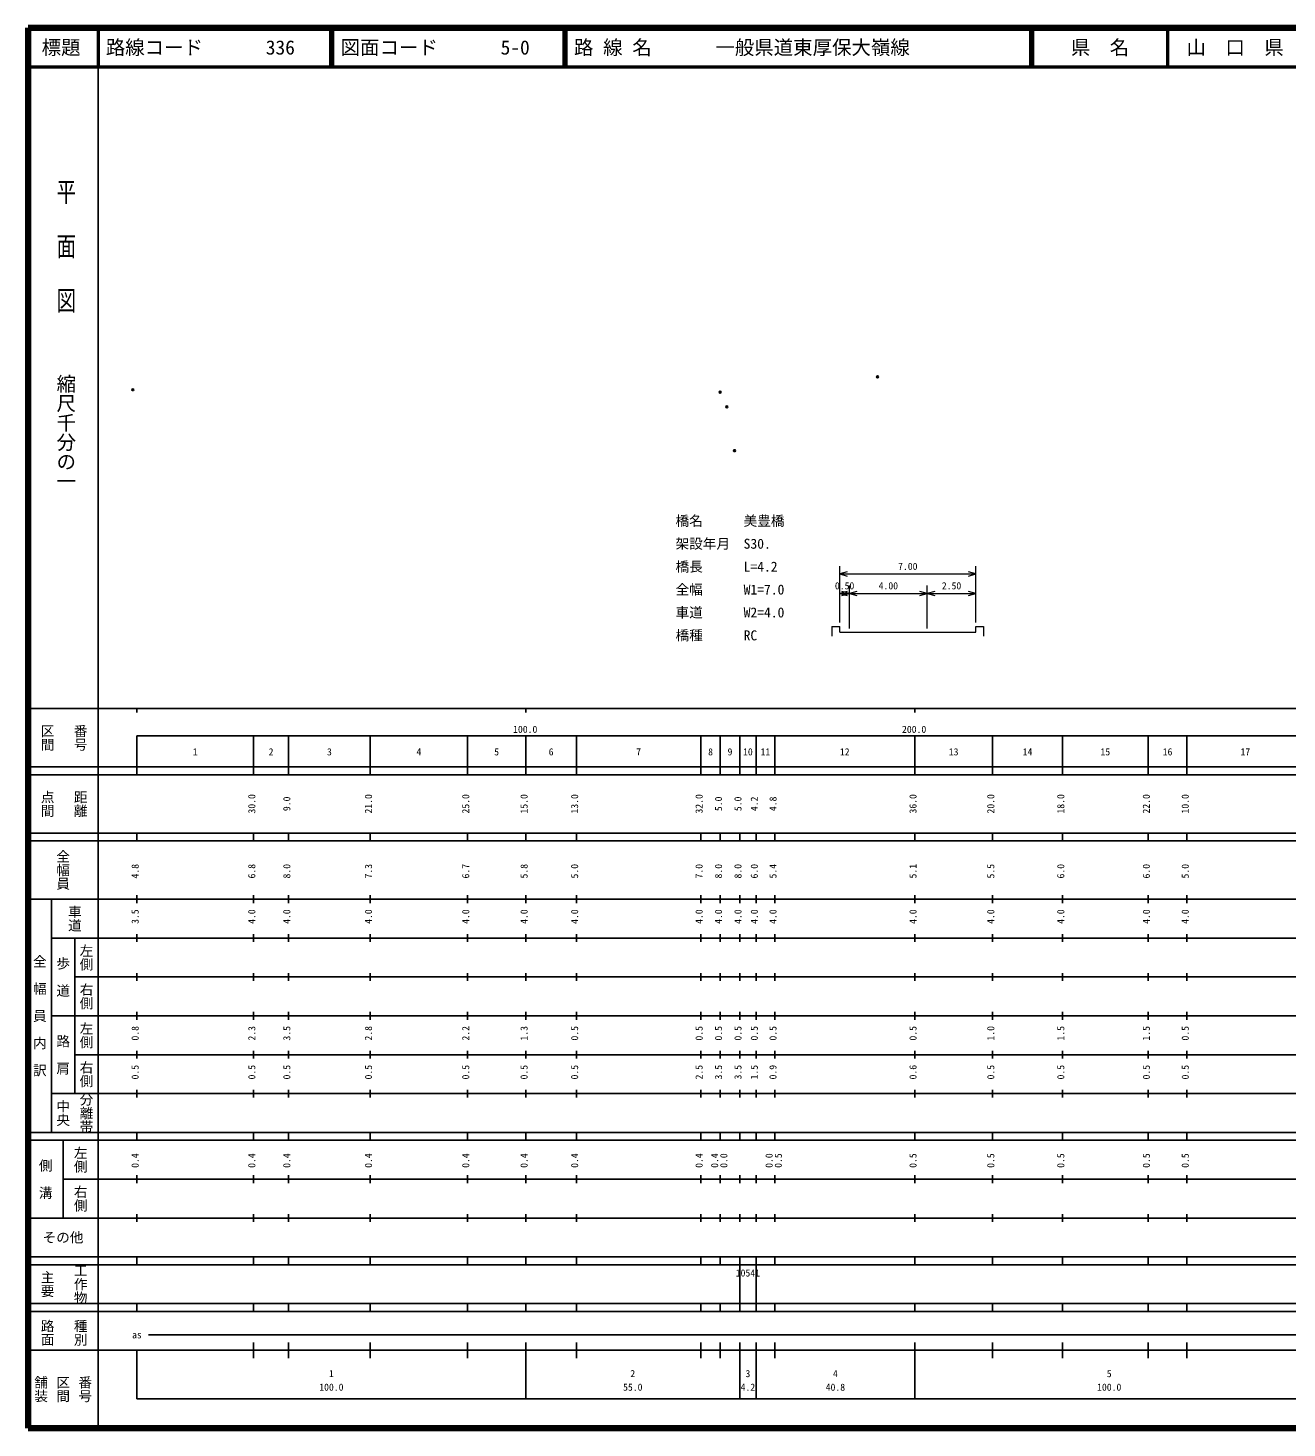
# Model space of a CAD drawing. Units: millimetres on the paper, with parts at other scales. Extents: x 40 to 680, y 20 to 380.
# Drawn here: x 40 to 363.7, y 20 to 380 of the extents above; entities that cross this region are included whole.
import ezdxf
from ezdxf.enums import TextEntityAlignment as Align

# ---------------------------------------------------------------- set-up
doc = ezdxf.new("R2010")
doc.units = ezdxf.units.MM
doc.header["$PDMODE"] = 32
doc.header["$PDSIZE"] = 0.5
doc.layers.add('S-OTRS', color=6, linetype='Continuous')
doc.layers.add('S-TTL-TXT', color=7, linetype='Continuous')
for name, color, linetype, lineweight in [('S-STR-HTXT', 7, 'Continuous', 13), ('S-TTL', 2, 'Continuous', 140), ('S-TTL-BAND', 7, 'Continuous', 25), ('S-TTL-LINE', 7, 'Continuous', 50)]:
    doc.layers.add(name, color=color, linetype=linetype, lineweight=lineweight)
doc.styles.add('@ＭＳ ゴシック', font='')
doc.styles.add('ＭＳ ゴシック', font='')
doc.styles.get('@ＭＳ ゴシック').set_extended_font_data('@MS Gothic')
doc.styles.get('ＭＳ ゴシック').set_extended_font_data('MS Gothic')

msp = doc.modelspace()

# ---------------------------------------------------------------- linework, layer by layer
at = {"layer": 'S-OTRS'}
for p in [(258.438, 290.276), (66.929, 286.993), (217.951, 286.38), (219.654, 282.596), (221.68, 271.317)]:
    msp.add_point(p, dxfattribs=at)
at = {"layer": 'S-STR-HTXT'}
for p, q in [((248.712, 227.102), (248.712, 241.602)), ((283.712, 227.102), (283.712, 241.602)), ((250.644, 240.119), (248.712, 239.602)), ((248.712, 239.602), (283.712, 239.602)), ((248.712, 239.602), (250.644, 239.084)), ((283.712, 239.602), (281.78, 240.119)), ((281.78, 239.084), (283.712, 239.602)), ((250.644, 235.119), (248.712, 234.602)), ((248.712, 234.602), (251.212, 234.602)), ((248.712, 234.602), (250.644, 234.084)), ((251.212, 234.602), (249.28, 235.119)), ((249.28, 234.084), (251.212, 234.602)), ((251.212, 225.602), (251.212, 236.602)), ((253.144, 235.119), (251.212, 234.602)), ((251.212, 234.602), (271.212, 234.602)), ((251.212, 234.602), (253.144, 234.084)), ((271.212, 234.602), (269.28, 235.119)), ((269.28, 234.084), (271.212, 234.602)), ((271.212, 225.602), (271.212, 236.602)), ((273.144, 235.119), (271.212, 234.602)), ((271.212, 234.602), (283.712, 234.602)), ((271.212, 234.602), (273.144, 234.084)), ((283.712, 234.602), (281.78, 235.119)), ((281.78, 234.084), (283.712, 234.602)), ((246.712, 226.102), (248.712, 226.102)), ((246.712, 226.102), (246.712, 223.602)), ((248.712, 224.602), (248.712, 226.102)), ((248.712, 224.602), (251.212, 224.602)), ((251.212, 224.602), (271.212, 224.602)), ((271.212, 224.602), (283.712, 224.602)), ((283.712, 224.602), (283.712, 226.102)), ((283.712, 226.102), (285.712, 226.102)), ((285.712, 226.102), (285.712, 223.602))]:
    msp.add_line(p, q, dxfattribs=at)
at = {"layer": 'S-TTL'}
for p, q in [((40, 380), (40, 20)), ((680, 380), (40, 380)), ((40, 20), (680, 20))]:
    msp.add_line(p, q, dxfattribs=at)
at = {"layer": 'S-TTL-BAND'}
for p, q in [((58, 370), (58, 20)), ((40, 205), (579, 205)), ((68, 205), (68, 204)), ((168, 205), (168, 204)), ((268, 205), (268, 204)), ((68, 198), (579, 198)), ((68, 198), (68, 188)), ((98, 188), (98, 198)), ((107, 188), (107, 198)), ((128, 188), (128, 198)), ((153, 188), (153, 198)), ((168, 188), (168, 198)), ((181, 188), (181, 198)), ((213, 188), (213, 198)), ((218, 188), (218, 198)), ((223, 188), (223, 198)), ((227.2, 188), (227.2, 198)), ((232, 188), (232, 198)), ((268, 188), (268, 198)), ((288, 188), (288, 198)), ((306, 188), (306, 198)), ((328, 188), (328, 198)), ((338, 188), (338, 198)), ((40, 190), (579, 190)), ((40, 188), (579, 188)), ((40, 173), (579, 173)), ((68, 171), (68, 173)), ((98, 171), (98, 173)), ((107, 171), (107, 173)), ((128, 171), (128, 173)), ((153, 171), (153, 173)), ((168, 171), (168, 173)), ((181, 171), (181, 173)), ((213, 171), (213, 173)), ((218, 171), (218, 173)), ((223, 171), (223, 173)), ((227.2, 171), (227.2, 173)), ((232, 171), (232, 173)), ((268, 171), (268, 173)), ((288, 171), (288, 173)), ((306, 171), (306, 173)), ((328, 171), (328, 173)), ((338, 171), (338, 173)), ((40, 171), (579, 171)), ((40, 156), (579, 156)), ((46, 96), (46, 156)), ((68, 155), (68, 157)), ((98, 155), (98, 157)), ((107, 155), (107, 157)), ((128, 155), (128, 157)), ((153, 155), (153, 157)), ((168, 155), (168, 157)), ((181, 155), (181, 157)), ((213, 155), (213, 157)), ((218, 155), (218, 157)), ((223, 155), (223, 157)), ((227.2, 155), (227.2, 157)), ((232, 155), (232, 157)), ((268, 155), (268, 157)), ((288, 155), (288, 157)), ((306, 155), (306, 157)), ((328, 155), (328, 157)), ((338, 155), (338, 157)), ((46, 146), (579, 146)), ((52, 146), (52, 106)), ((68, 145), (68, 147)), ((98, 145), (98, 147)), ((107, 145), (107, 147)), ((128, 145), (128, 147)), ((153, 145), (153, 147)), ((168, 145), (168, 147)), ((181, 145), (181, 147)), ((213, 145), (213, 147)), ((218, 145), (218, 147)), ((223, 145), (223, 147)), ((227.2, 145), (227.2, 147)), ((232, 145), (232, 147)), ((268, 145), (268, 147)), ((288, 145), (288, 147)), ((306, 145), (306, 147)), ((328, 145), (328, 147)), ((338, 145), (338, 147)), ((68, 135), (68, 137)), ((98, 135), (98, 137)), ((107, 135), (107, 137)), ((128, 135), (128, 137)), ((153, 135), (153, 137)), ((168, 135), (168, 137)), ((181, 135), (181, 137)), ((213, 135), (213, 137)), ((218, 135), (218, 137)), ((223, 135), (223, 137)), ((227.2, 135), (227.2, 137)), ((232, 135), (232, 137)), ((268, 135), (268, 137)), ((288, 135), (288, 137)), ((306, 135), (306, 137)), ((328, 135), (328, 137)), ((338, 135), (338, 137)), ((52, 136), (579, 136)), ((46, 126), (579, 126)), ((68, 125), (68, 127)), ((98, 125), (98, 127)), ((107, 125), (107, 127)), ((128, 125), (128, 127)), ((153, 125), (153, 127)), ((168, 125), (168, 127)), ((181, 125), (181, 127)), ((213, 125), (213, 127)), ((218, 125), (218, 127)), ((223, 125), (223, 127)), ((227.2, 125), (227.2, 127)), ((232, 125), (232, 127)), ((268, 125), (268, 127)), ((288, 125), (288, 127)), ((306, 125), (306, 127)), ((328, 125), (328, 127)), ((338, 125), (338, 127)), ((52, 116), (579, 116)), ((68, 115), (68, 117)), ((98, 115), (98, 117)), ((107, 115), (107, 117)), ((128, 115), (128, 117)), ((153, 115), (153, 117)), ((168, 115), (168, 117)), ((181, 115), (181, 117)), ((213, 115), (213, 117)), ((218, 115), (218, 117)), ((223, 115), (223, 117)), ((227.2, 115), (227.2, 117)), ((232, 115), (232, 117)), ((268, 115), (268, 117)), ((288, 115), (288, 117)), ((306, 115), (306, 117)), ((328, 115), (328, 117)), ((338, 115), (338, 117)), ((46, 106), (579, 106)), ((68, 105), (68, 107)), ((98, 105), (98, 107)), ((107, 105), (107, 107)), ((128, 105), (128, 107)), ((153, 105), (153, 107)), ((168, 105), (168, 107)), ((181, 105), (181, 107)), ((213, 105), (213, 107)), ((218, 105), (218, 107)), ((223, 105), (223, 107)), ((227.2, 105), (227.2, 107)), ((232, 105), (232, 107)), ((268, 105), (268, 107)), ((288, 105), (288, 107)), ((306, 105), (306, 107)), ((328, 105), (328, 107)), ((338, 105), (338, 107)), ((40, 96), (579, 96)), ((40, 94), (579, 94)), ((49, 94), (49, 74)), ((68, 94), (68, 96)), ((98, 94), (98, 96)), ((107, 94), (107, 96)), ((128, 94), (128, 96)), ((153, 94), (153, 96)), ((168, 94), (168, 96)), ((181, 94), (181, 96)), ((213, 94), (213, 96)), ((218, 94), (218, 96)), ((223, 94), (223, 96)), ((227.2, 94), (227.2, 96)), ((232, 94), (232, 96)), ((268, 94), (268, 96)), ((288, 94), (288, 96)), ((306, 94), (306, 96)), ((328, 94), (328, 96)), ((338, 94), (338, 96)), ((49, 84), (579, 84)), ((68, 83), (68, 85)), ((98, 83), (98, 85)), ((107, 83), (107, 85)), ((128, 83), (128, 85)), ((153, 83), (153, 85)), ((168, 83), (168, 85)), ((181, 83), (181, 85)), ((213, 83), (213, 85)), ((218, 83), (218, 85)), ((223, 83), (223, 85)), ((227.2, 83), (227.2, 85)), ((232, 83), (232, 85)), ((268, 83), (268, 85)), ((288, 83), (288, 85)), ((306, 83), (306, 85)), ((328, 83), (328, 85)), ((338, 83), (338, 85)), ((40, 74), (579, 74)), ((68, 73), (68, 75)), ((98, 73), (98, 75)), ((107, 73), (107, 75)), ((128, 73), (128, 75)), ((153, 73), (153, 75)), ((168, 73), (168, 75)), ((181, 73), (181, 75)), ((213, 73), (213, 75)), ((218, 73), (218, 75)), ((223, 73), (223, 75)), ((227.2, 73), (227.2, 75)), ((232, 73), (232, 75)), ((268, 73), (268, 75)), ((288, 73), (288, 75)), ((306, 73), (306, 75)), ((328, 73), (328, 75)), ((338, 73), (338, 75)), ((40, 64), (579, 64)), ((40, 62), (579, 62)), ((68, 62), (68, 64)), ((98, 62), (98, 64)), ((107, 62), (107, 64)), ((128, 62), (128, 64)), ((153, 62), (153, 64)), ((168, 62), (168, 64)), ((181, 62), (181, 64)), ((213, 62), (213, 64)), ((218, 62), (218, 64)), ((223, 62), (223, 64)), ((223, 52), (223, 62)), ((227.2, 62), (227.2, 64)), ((227.2, 52), (227.2, 62)), ((232, 62), (232, 64)), ((268, 62), (268, 64)), ((288, 62), (288, 64)), ((306, 62), (306, 64)), ((328, 62), (328, 64)), ((338, 62), (338, 64)), ((40, 52), (579, 52)), ((68, 50), (68, 52)), ((98, 50), (98, 52)), ((107, 50), (107, 52)), ((128, 50), (128, 52)), ((153, 50), (153, 52)), ((168, 50), (168, 52)), ((181, 50), (181, 52)), ((213, 50), (213, 52)), ((218, 50), (218, 52)), ((223, 50), (223, 52)), ((227.2, 50), (227.2, 52)), ((232, 50), (232, 52)), ((268, 50), (268, 52)), ((288, 50), (288, 52)), ((306, 50), (306, 52)), ((328, 50), (328, 52)), ((338, 50), (338, 52)), ((40, 50), (579, 50)), ((71, 44), (565, 44)), ((40, 40), (579, 40)), ((68, 40), (68, 27.5)), ((98, 38), (98, 42)), ((107, 38), (107, 42)), ((128, 38), (128, 42)), ((153, 38), (153, 42)), ((168, 27.5), (168, 42)), ((181, 38), (181, 42)), ((213, 38), (213, 42)), ((218, 38), (218, 42)), ((223, 27.5), (223, 42)), ((227.2, 27.5), (227.2, 42)), ((232, 38), (232, 42)), ((268, 27.5), (268, 42)), ((288, 38), (288, 42)), ((306, 38), (306, 42)), ((328, 38), (328, 42)), ((338, 38), (338, 42)), ((68, 27.5), (579, 27.5))]:
    msp.add_line(p, q, dxfattribs=at)
at = {"layer": 'S-TTL-LINE'}
for p, q in [((58, 380), (58, 370)), ((117.75, 380), (117.75, 370)), ((118.25, 380), (118.25, 370)), ((177.75, 380), (177.75, 370)), ((178.25, 380), (178.25, 370)), ((297.75, 380), (297.75, 370)), ((298.25, 380), (298.25, 370)), ((333, 380), (333, 370)), ((40, 370), (680, 370))]:
    msp.add_line(p, q, dxfattribs=at)

# ---------------------------------------------------------------- texts
at = {"layer": 'S-STR-HTXT', "style": 'ＭＳ ゴシック'}
for s, p in [('橋名\u3000\u3000\u3000美豊橋', (206.503, 251.224)), ('架設年月\u3000S30.', (206.503, 245.333)), ('橋長\u3000\u3000\u3000L=4.2', (206.503, 239.442)), ('全幅\u3000\u3000\u3000W1=7.0', (206.503, 233.551)), ('車道\u3000\u3000\u3000W2=4.0', (206.503, 227.659)), ('橋種\u3000\u3000\u3000RC', (206.503, 221.768))]:
    msp.add_text(s, height=2.566, dxfattribs=at).set_placement(p, align=Align.BOTTOM_LEFT)
for s, p in [('7.00', (266.212, 240.102)), ('0.50', (249.962, 235.102)), ('4.00', (261.212, 235.102)), ('2.50', (277.462, 235.102))]:
    msp.add_text(s, height=1.833, dxfattribs=at).set_placement(p, align=Align.BOTTOM_CENTER)
at = {"layer": 'S-TTL-BAND', "style": '@ＭＳ ゴシック', "width": 1.4}
msp.add_text('平  面  図', height=3.666, rotation=270, dxfattribs=at).set_placement((49.777, 306.475), align=Align.MIDDLE_RIGHT)
at = {"layer": 'S-TTL-BAND', "style": '@ＭＳ ゴシック'}
msp.add_text('縮尺千分の一', height=3.666, rotation=270, dxfattribs=at).set_placement((49.777, 261.03), align=Align.MIDDLE_RIGHT)
for s, p in [('区間', (45, 197.5)), ('番号', (53.5, 197.5)), ('点間', (45, 180.5)), ('距離', (53.5, 180.5)), ('全幅員', (49, 163.5)), ('車道', (52, 151)), ('左側', (55, 141)), ('全\u3000幅\u3000員\u3000内\u3000訳', (43, 126)), ('歩\u3000道', (49, 136)), ('右側', (55, 131)), ('左側', (55, 121)), ('路\u3000肩', (49, 116)), ('右側', (55, 111)), ('分離帯', (55, 101)), ('中央', (49, 101)), ('左側', (53.5, 89)), ('側\u3000溝', (44.5, 84)), ('右側', (53.5, 79)), ('工作物', (53.5, 57)), ('主要', (45, 57)), ('路面', (45, 44.5)), ('種別', (53.5, 44.5)), ('舗装', (43.333, 30)), ('区間', (49, 30)), ('番号', (54.667, 30))]:
    msp.add_text(s, height=2.566, rotation=270, dxfattribs=at).set_placement(p, align=Align.MIDDLE_CENTER)
at = {"layer": 'S-TTL-BAND', "style": 'ＭＳ ゴシック'}
for s, p in [('100.0', (167.844, 198.195)), ('200.0', (267.844, 198.195)), ('1', (83, 192.405)), ('2', (102.5, 192.405)), ('3', (117.5, 192.405)), ('4', (140.5, 192.405)), ('5', (160.5, 192.405)), ('6', (174.5, 192.405)), ('7', (197, 192.405)), ('8', (215.5, 192.405)), ('9', (220.5, 192.405)), ('10', (225.1, 192.405)), ('11', (229.6, 192.405)), ('12', (250, 192.405)), ('13', (278, 192.405)), ('14', (297, 192.405)), ('15', (317, 192.405)), ('16', (333, 192.405)), ('17', (353, 192.405)), ('as', (68, 42.5)), ('1', (118, 32.523)), ('2', (195.5, 32.523)), ('3', (225.1, 32.523)), ('4', (247.6, 32.523)), ('5', (318, 32.523)), ('100.0', (118, 29.033)), ('55.0', (195.5, 29.033)), ('4.2', (225.1, 29.033)), ('40.8', (247.6, 29.033)), ('100.0', (318, 29.033))]:
    msp.add_text(s, height=1.833, dxfattribs=at).set_placement(p, align=Align.BOTTOM_CENTER)
for s, p in [('30.0', (99, 180.5)), ('9.0', (108, 180.5)), ('21.0', (129, 180.5)), ('25.0', (154, 180.5)), ('15.0', (169, 180.5)), ('13.0', (182, 180.5)), ('32.0', (214, 180.5)), ('5.0', (219, 180.5)), ('5.0', (224, 180.5)), ('4.2', (228.2, 180.5)), ('4.8', (233, 180.5)), ('36.0', (269, 180.5)), ('20.0', (289, 180.5)), ('18.0', (307, 180.5)), ('22.0', (329, 180.5)), ('10.0', (339, 180.5)), ('4.8', (69, 163.174)), ('6.8', (99, 163.174)), ('8.0', (108, 163.174)), ('7.3', (129, 163.174)), ('6.7', (154, 163.174)), ('5.8', (169, 163.174)), ('5.0', (182, 163.174)), ('7.0', (214, 163.174)), ('8.0', (219, 163.174)), ('8.0', (224, 163.174)), ('6.0', (228.2, 163.174)), ('5.4', (233, 163.174)), ('5.1', (269, 163.174)), ('5.5', (289, 163.174)), ('6.0', (307, 163.174)), ('6.0', (329, 163.174)), ('5.0', (339, 163.174)), ('3.5', (69, 151.5)), ('4.0', (99, 151.5)), ('4.0', (108, 151.5)), ('4.0', (129, 151.5)), ('4.0', (154, 151.5)), ('4.0', (169, 151.5)), ('4.0', (182, 151.5)), ('4.0', (214, 151.5)), ('4.0', (219, 151.5)), ('4.0', (224, 151.5)), ('4.0', (228.2, 151.5)), ('4.0', (233, 151.5)), ('4.0', (269, 151.5)), ('4.0', (289, 151.5)), ('4.0', (307, 151.5)), ('4.0', (329, 151.5)), ('4.0', (339, 151.5)), ('0.8', (69, 121.5)), ('2.3', (99, 121.5)), ('3.5', (108, 121.5)), ('2.8', (129, 121.5)), ('2.2', (154, 121.5)), ('1.3', (169, 121.5)), ('0.5', (182, 121.5)), ('0.5', (214, 121.5)), ('0.5', (219, 121.5)), ('0.5', (224, 121.5)), ('0.5', (228.2, 121.5)), ('0.5', (233, 121.5)), ('0.5', (269, 121.5)), ('1.0', (289, 121.5)), ('1.5', (307, 121.5)), ('1.5', (329, 121.5)), ('0.5', (339, 121.5)), ('0.5', (69, 111.5)), ('0.5', (99, 111.5)), ('0.5', (108, 111.5)), ('0.5', (129, 111.5)), ('0.5', (154, 111.5)), ('0.5', (169, 111.5)), ('0.5', (182, 111.5)), ('2.5', (214, 111.5)), ('3.5', (219, 111.5)), ('3.5', (224, 111.5)), ('1.5', (228.2, 111.5)), ('0.9', (233, 111.5)), ('0.6', (269, 111.5)), ('0.5', (289, 111.5)), ('0.5', (307, 111.5)), ('0.5', (329, 111.5)), ('0.5', (339, 111.5)), ('0.4', (69, 88.764)), ('0.4', (99, 88.764)), ('0.4', (108, 88.764)), ('0.4', (129, 88.764)), ('0.4', (154, 88.764)), ('0.4', (169, 88.764)), ('0.4', (182, 88.764)), ('0.4', (214, 88.764)), ('0.4', (218, 88.764)), ('0.0', (220.37, 88.764)), ('0.0', (232, 88.764)), ('0.5', (234.37, 88.764)), ('0.5', (269, 88.764)), ('0.5', (289, 88.764)), ('0.5', (307, 88.764)), ('0.5', (329, 88.764)), ('0.5', (339, 88.764))]:
    msp.add_text(s, height=1.833, rotation=90, dxfattribs=at).set_placement(p, align=Align.BOTTOM_CENTER)
msp.add_text('その他', height=2.566, dxfattribs=at).set_placement((49, 69), align=Align.MIDDLE_CENTER)
msp.add_text('10541', height=1.833, dxfattribs=at).set_placement((221.975, 58.405), align=Align.BOTTOM_LEFT)
at = {"layer": 'S-TTL-TXT', "style": 'ＭＳ ゴシック'}
for s, p in [('標題', (48.5, 375)), ('県\u3000名', (315.625, 375)), ('山\u3000口\u3000県', (350.375, 375))]:
    msp.add_text(s, height=3.666, dxfattribs=at).set_placement(p, align=Align.MIDDLE_CENTER)
for s, p in [('路線コード', (60, 375)), ('336', (101.142, 375)), ('図面コード', (120.38, 375)), ('5-0', (161.521, 375)), ('路 線 名', (180.38, 375)), ('一般県道東厚保大嶺線', (216.734, 375))]:
    msp.add_text(s, height=3.666, dxfattribs=at).set_placement(p, align=Align.MIDDLE_LEFT)

doc.saveas('drawing.dxf')
